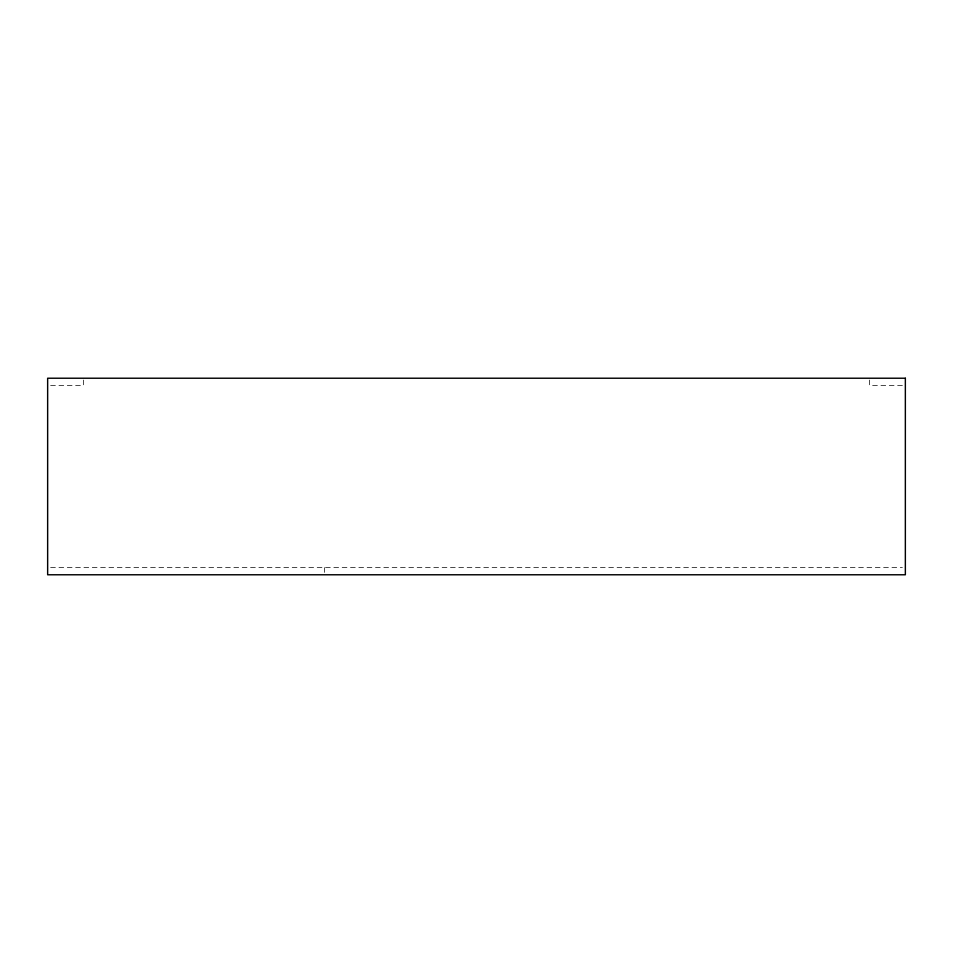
<?xml version="1.0" encoding="UTF-8"?>
<svg xmlns="http://www.w3.org/2000/svg" width="953" height="953" viewBox="0 0 953 953"><rect width="100%" height="100%" fill="white"/><g stroke="black" fill="none" stroke-linecap="round" stroke-linejoin="round"><path stroke-width="0.71" stroke-dasharray="4.76 3.57" d="M50.628 385.369L83.387 385.369L83.387 379.651M902.372 385.369L869.612 385.369L869.612 379.651M50.628 567.631L902.372 567.631M324.616 567.631L324.616 573.349"/><path stroke-width="1.43" d="M905.35 378.222L47.65 378.222L47.65 574.778L905.35 574.778L905.35 378.222"/></g></svg>
